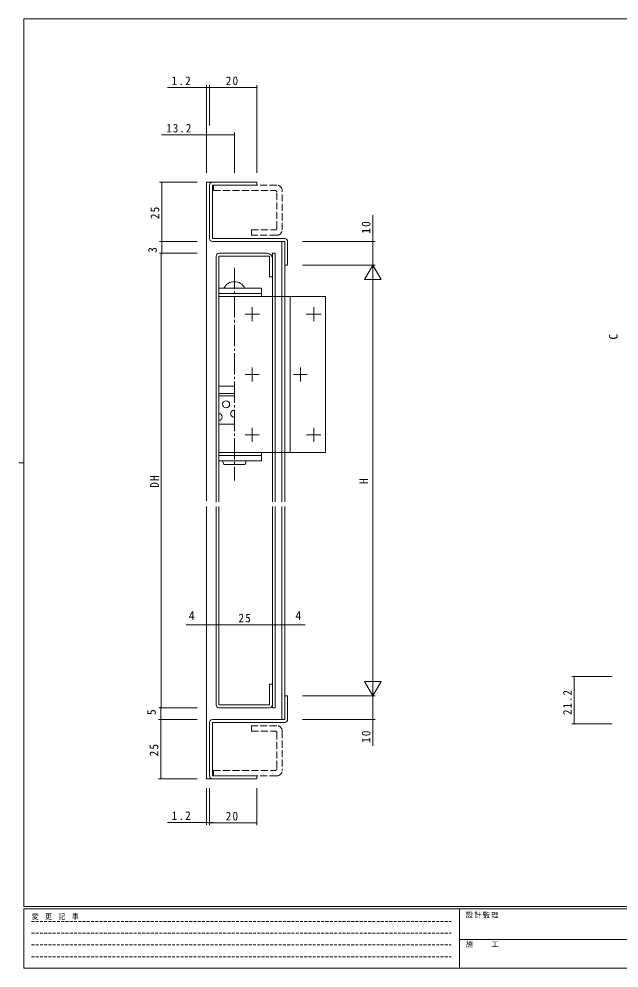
# Model space of a CAD drawing. Units: millimetres on the paper. Extents: x -297 to 270, y -210 to 193.
# Drawn here: x -297 to -43.6, y -210 to 191 of the extents above; entities that cross this region are included whole.
import ezdxf
from ezdxf.enums import TextEntityAlignment as Align

# ---------------------------------------------------------------- set-up
doc = ezdxf.new("R2010")
doc.units = ezdxf.units.MM
for name, pattern in [('CHAIN2', [12, 9, -1, 1, -1]), ('DASHED1', [1.8, 1.2, -0.6]), ('DASHED3', [4, 3, -1])]:
    doc.linetypes.add(name, pattern=pattern)
for name, color, linetype, lineweight in [('0-1_USER1', 7, 'Continuous', 9), ('0-3_YKK_11', 7, 'Continuous', 9), ('0-4_YKK_12', 2, 'Continuous', 9), ('0-5_YSS_K', 4, 'DASHED3', 9), ('0-7_YKK_D', 6, 'Continuous', 9)]:
    doc.layers.add(name, color=color, linetype=linetype, lineweight=lineweight)
doc.styles.add('ＭＳ ゴシック', font='')
doc.styles.get('ＭＳ ゴシック').set_extended_font_data('MS Gothic')

msp = doc.modelspace()

# ---------------------------------------------------------------- linework, layer by layer
at = {"layer": '0-1_USER1'}
for p, q in [((-295, -184), (-295, 191)), ((255, 191), (-295, 191)), ((-297, 3.5), (-295, 3.5)), ((255, -184), (-295, -184)), ((-295, -210), (-295, -185)), ((228, -185), (-295, -185)), ((-111, -185), (-111, -210)), ((-111, -197.999), (-19, -197.999)), ((-295, -210), (228, -210))]:
    msp.add_line(p, q, dxfattribs=at)
at = {"layer": '0-1_USER1', "linetype": 'DASHED1'}
for p, q in [((-291.715, -190.366), (-114.435, -190.366)), ((-291.715, -195.315), (-114.435, -195.315)), ((-291.715, -200.264), (-114.435, -200.264)), ((-291.715, -205.213), (-114.435, -205.213))]:
    msp.add_line(p, q, dxfattribs=at)
at = {"layer": '0-3_YKK_11'}
for p, q in [((-216.544, 120.801), (-216.544, 98.201)), ((-196.544, 122.001), (-215.344, 122.001)), ((-215.344, 120.801), (-196.544, 120.801)), ((-215.344, 98.201), (-215.344, 120.801)), ((-196.544, 120.801), (-196.544, 122.001)), ((-187.044, 98.201), (-215.344, 98.201)), ((-215.344, 97.001), (-184.744, 97.001)), ((-187.044, 98.201), (-214.844, 98.201)), ((-184.744, 98.201), (-187.044, 98.201)), ((-185.944, -13.151), (-185.944, 97.001)), ((-184.744, 97.001), (-184.744, 87.001)), ((-184.744, 96.501), (-184.744, 16.001)), ((-183.544, 87.001), (-183.544, 97.001)), ((-213.744, 90.801), (-213.744, -13.151)), ((-192.244, 92.001), (-212.544, 92.001)), ((-191.144, 90.801), (-212.544, 90.801)), ((-212.544, 90.801), (-212.544, 16.001)), ((-191.144, 82.001), (-191.144, 90.801)), ((-188.744, 92.001), (-189.944, 92.001)), ((-189.944, 92.001), (-189.944, 82.301)), ((-188.744, 82.301), (-188.744, 92.001)), ((-184.744, 87.001), (-183.544, 87.001)), ((-189.944, 82.001), (-191.144, 82.001)), ((-189.944, 82.301), (-189.944, 81.801)), ((-189.944, 81.801), (-189.944, 16.001)), ((-188.744, 81.801), (-188.744, 82.301)), ((-188.744, 16.001), (-188.744, 81.801)), ((-212.544, 16.001), (-212.544, 6.001)), ((-189.944, 16.001), (-189.944, 6.001)), ((-188.744, 6.001), (-188.744, 16.001)), ((-184.744, 16.001), (-184.744, 6.001)), ((-212.544, 6.001), (-212.544, 1.001)), ((-189.944, 6.001), (-189.944, 1.001)), ((-188.744, 1.001), (-188.744, 6.001)), ((-184.744, 6.001), (-184.744, 1.001)), ((-212.544, 1.001), (-212.544, -12.999)), ((-189.944, 1.001), (-189.944, -12.999)), ((-188.744, -12.999), (-188.744, 1.001)), ((-184.744, 1.001), (-184.744, -12.999)), ((-213.744, -98.799), (-213.744, -14.999)), ((-212.544, -98.799), (-212.544, -14.999)), ((-189.944, -89.799), (-189.944, -14.999)), ((-188.744, -14.999), (-188.744, -89.799)), ((-185.944, -14.999), (-185.944, -104.999)), ((-184.744, -104.499), (-184.744, -14.999)), ((-189.944, -89.999), (-191.144, -89.999)), ((-189.944, -90.299), (-189.944, -89.799)), ((-189.944, -99.999), (-189.944, -90.299)), ((-188.744, -89.799), (-188.744, -90.299)), ((-188.744, -90.299), (-188.744, -99.999)), ((-184.744, -94.999), (-183.544, -94.999)), ((-184.744, -104.999), (-184.744, -94.999)), ((-183.544, -94.999), (-183.544, -104.999)), ((-191.144, -99.999), (-212.544, -99.999)), ((-188.744, -99.999), (-189.944, -99.999)), ((-216.544, -128.799), (-216.544, -106.199)), ((-215.344, -104.999), (-184.744, -104.999)), ((-215.344, -106.199), (-215.344, -128.799)), ((-187.044, -106.199), (-215.344, -106.199)), ((-187.044, -106.199), (-187.144, -106.199)), ((-184.744, -106.199), (-187.044, -106.199)), ((-215.344, -128.799), (-196.544, -128.799)), ((-196.544, -129.999), (-215.344, -129.999)), ((-196.544, -128.799), (-196.544, -129.999))]:
    msp.add_line(p, q, dxfattribs=at)
msp.add_lwpolyline([(-191.144, -89.999), (-191.144, -98.799), (-212.544, -98.799)], dxfattribs=at)
for centre, radius, start, end in [((-215.344, 120.801), 1.2, 89.99997, 180.00002), ((-215.344, 98.201), 1.2, 180.00002, 270), ((-184.744, 97.001), 1.2, 0, 89.99997), ((-212.544, 90.801), 1.2, 89.99997, 180.00002), ((-192.244, 89.701), 2.3, 0, 89.99997), ((-212.544, -98.799), 1.2, 180.00002, 270), ((-191.144, -98.799), 1.2, 270, 0), ((-215.344, -106.199), 1.2, 89.99997, 180.00002), ((-184.744, -104.999), 1.2, 270, 0), ((-215.344, -128.799), 1.2, 180.00002, 270)]:
    msp.add_arc(centre, radius, start, end, dxfattribs=at)
at = {"layer": '0-4_YKK_12'}
for p, q in [((-217.744, 122.001), (-215.344, 122.001)), ((-217.744, 122.001), (-217.744, -12.647)), ((-217.744, -129.999), (-217.744, -14.999)), ((-217.744, -129.999), (-215.344, -129.999))]:
    msp.add_line(p, q, dxfattribs=at)
at = {"layer": '0-5_YSS_K'}
for p, q in [((-214.844, 118.501), (-214.844, 120.801)), ((-188.144, 120.801), (-214.844, 120.801)), ((-214.844, 118.501), (-188.744, 118.501)), ((-188.144, 102.501), (-188.144, 117.901)), ((-185.844, 101.901), (-185.844, 118.501)), ((-198.844, 99.601), (-198.844, 101.901)), ((-198.844, 101.901), (-188.744, 101.901)), ((-188.144, 99.601), (-198.844, 99.601)), ((-198.844, -107.599), (-198.844, -109.899)), ((-188.144, -107.599), (-198.844, -107.599)), ((-198.844, -109.899), (-188.744, -109.899)), ((-188.144, -110.499), (-188.144, -125.899)), ((-185.844, -109.899), (-185.844, -126.499)), ((-214.844, -126.499), (-214.844, -128.799)), ((-214.844, -126.499), (-188.744, -126.499)), ((-188.144, -128.799), (-214.844, -128.799))]:
    msp.add_line(p, q, dxfattribs=at)
at = {"layer": '0-5_YSS_K', "linetype": 'CHAIN2'}
for p, q in [((-206.044, 85.82), (-206.044, -4.041)), ((-198.544, 69.301), (-198.544, 63.301)), ((-172.544, 69.301), (-172.544, 63.301)), ((-201.544, 66.301), (-195.48, 66.301)), ((-175.678, 66.301), (-169.391, 66.301)), ((-201.544, 40.801), (-195.544, 40.801)), ((-198.544, 43.801), (-198.544, 37.801)), ((-181.021, 40.801), (-175.363, 40.801)), ((-178.044, 43.801), (-178.044, 37.801)), ((-198.544, 18.301), (-198.544, 12.301)), ((-172.544, 12.301), (-172.544, 18.301)), ((-201.544, 15.301), (-195.584, 15.301)), ((-175.544, 15.301), (-169.496, 15.301))]:
    msp.add_line(p, q, dxfattribs=at)
at = {"layer": '0-5_YSS_K', "linetype": 'Continuous'}
for p, q in [((-194.544, 77.301), (-212.544, 77.301)), ((-194.544, 73.801), (-194.544, 77.301)), ((-212.544, 75.001), (-194.544, 75.001)), ((-212.544, 73.801), (-167.544, 73.801)), ((-182.544, 73.801), (-182.544, 7.801)), ((-167.544, 73.801), (-167.544, 7.801)), ((-212.544, 35.801), (-206.044, 35.801)), ((-212.544, 32.801), (-206.044, 32.801)), ((-212.544, 31.801), (-206.044, 31.801)), ((-212.544, 19.801), (-206.044, 19.801)), ((-167.544, 7.801), (-212.544, 7.801)), ((-212.544, 6.601), (-194.544, 6.601)), ((-194.544, 4.301), (-212.544, 4.301)), ((-210.544, 2.801), (-211.044, 4.301)), ((-201.544, 2.801), (-201.044, 4.301)), ((-194.544, 7.801), (-194.544, 4.301)), ((-210.544, 2.801), (-201.544, 2.801))]:
    msp.add_line(p, q, dxfattribs=at)
msp.add_circle((-209.534, 28.188), 1.5, dxfattribs=at)
at = {"layer": '0-5_YSS_K'}
for centre, radius, start, end in [((-188.144, 118.501), 2.3, 0, 90), ((-188.744, 117.901), 0.6, 0, 90), ((-188.744, 102.501), 0.6, 270, 0), ((-188.144, 101.901), 2.3, 270, 0), ((-188.144, -109.899), 2.3, 0, 90), ((-188.744, -110.499), 0.6, 0, 90), ((-188.744, -125.899), 0.6, 270, 0), ((-188.144, -126.499), 2.3, 270, 0)]:
    msp.add_arc(centre, radius, start, end, dxfattribs=at)
at = {"layer": '0-5_YSS_K', "linetype": 'Continuous'}
for centre, radius, start, end in [((-206.044, 75.001), 5, 27.3871, 152.61288), ((-212.657, 22.857), 1.5, 274.32692, 85.67307), ((-206.107, 24.227), 1.5, 87.56454, 272.43544)]:
    msp.add_arc(centre, radius, start, end, dxfattribs=at)
at = {"layer": '0-7_YKK_D'}
for p, q in [((-217.744, 162.001), (-234.344, 162.001)), ((-217.744, 126.001), (-217.744, 163.001)), ((-216.544, 162.001), (-217.744, 162.001)), ((-216.544, 145.936), (-216.544, 163.001)), ((-216.544, 145.936), (-216.544, 163.001)), ((-216.544, 162.001), (-214.844, 162.001)), ((-216.544, 162.001), (-196.544, 162.001)), ((-196.544, 126.001), (-196.544, 163.001)), ((-217.744, 142.001), (-236.864, 142.001)), ((-206.044, 142.001), (-217.744, 142.001)), ((-206.044, 126.001), (-206.044, 143.001)), ((-221.744, 122.001), (-237.704, 122.001)), ((-236.704, 122.001), (-236.704, 97.001)), ((-221.744, 97.001), (-237.704, 97.001)), ((-236.728, 92.001), (-236.728, 97.001)), ((-177.244, 97.001), (-146.544, 97.001)), ((-221.744, 92.001), (-237.728, 92.001)), ((-236.936, -99.999), (-236.936, 92.001)), ((-177.244, 87.001), (-146.544, 87.001)), ((-177.244, 87.001), (-146.544, 87.001)), ((-147.544, 87.001), (-151.044, 80.939)), ((-147.544, 87.001), (-147.544, 74.877)), ((-147.544, 87.001), (-144.044, 80.939)), ((-151.044, 80.939), (-144.044, 80.939)), ((-147.544, 80.001), (-147.544, -87.999)), ((-213.744, -64.999), (-188.744, -64.999)), ((-147.544, -94.999), (-147.544, -82.874)), ((-46.508, -86.827), (-63.508, -86.827)), ((-62.508, -86.827), (-62.508, -106.827)), ((-147.544, -94.999), (-151.044, -88.936)), ((-144.044, -88.936), (-151.044, -88.936)), ((-147.544, -94.999), (-144.044, -88.936)), ((-177.244, -94.999), (-146.544, -94.999)), ((-166.544, -94.999), (-146.544, -94.999)), ((-147.544, -94.999), (-147.544, -104.999)), ((-221.744, -99.999), (-237.936, -99.999)), ((-237.133, -99.999), (-237.133, -104.999)), ((-221.744, -104.999), (-238.133, -104.999)), ((-237.133, -129.999), (-237.133, -104.999)), ((-177.244, -104.999), (-146.544, -104.999)), ((-147.544, -104.999), (-147.544, -116.119)), ((-46.508, -106.827), (-63.508, -106.827)), ((-221.744, -129.999), (-238.133, -129.999)), ((-217.744, -133.999), (-217.744, -149.496)), ((-216.544, -133.999), (-216.544, -149.695)), ((-196.544, -133.999), (-196.544, -149.695)), ((-217.744, -148.496), (-234.344, -148.496)), ((-216.544, -148.496), (-217.744, -148.496)), ((-216.544, -148.496), (-214.844, -148.496)), ((-196.544, -148.695), (-216.544, -148.695))]:
    msp.add_line(p, q, dxfattribs=at)
for points in [[(-147.544, 87.001), (-147.544, 97.001), (-147.544, 108.121)], [(-213.744, -64.999), (-217.744, -64.999), (-226.344, -64.999)], [(-188.744, -64.999), (-184.744, -64.999), (-176.144, -64.999)]]:
    msp.add_lwpolyline(points, dxfattribs=at)
for centre, start, end in [((-217.744, 162.001), 0, 180), ((-217.744, 162.001), 180, 0), ((-216.544, 162.001), 0, 180), ((-216.544, 162.001), 0, 180), ((-216.544, 162.001), 180, 0), ((-216.544, 162.001), 180, 0), ((-196.544, 162.001), 0, 180), ((-196.544, 162.001), 180, 0), ((-217.744, 142.001), 0, 180), ((-217.744, 142.001), 180, 0), ((-206.044, 142.001), 0, 180), ((-206.044, 142.001), 180, 0), ((-236.704, 122.001), 90, 270), ((-236.704, 122.001), 270, 90), ((-236.728, 97.001), 90, 270), ((-236.704, 97.001), 90, 270), ((-236.728, 97.001), 270, 90), ((-236.704, 97.001), 270, 90), ((-147.544, 97.001), 90, 270), ((-147.544, 97.001), 270, 90), ((-236.936, 92.001), 90, 270), ((-236.936, 92.001), 270, 90), ((-236.728, 92.001), 90, 270), ((-236.728, 92.001), 270, 90), ((-217.744, -64.999), 0, 180), ((-217.744, -64.999), 180, 0), ((-213.744, -64.999), 0, 180), ((-213.744, -64.999), 0, 180), ((-213.744, -64.999), 180, 0), ((-213.744, -64.999), 180, 0), ((-188.744, -64.999), 0, 180), ((-188.744, -64.999), 0, 180), ((-188.744, -64.999), 180, 0), ((-188.744, -64.999), 180, 0), ((-184.744, -64.999), 0, 180), ((-184.744, -64.999), 180, 0), ((-62.508, -86.827), 90, 270), ((-62.508, -86.827), 270, 90), ((-237.133, -99.999), 90, 270), ((-237.133, -99.999), 270, 90), ((-236.936, -99.999), 90, 270), ((-236.936, -99.999), 270, 90), ((-237.133, -104.999), 90, 270), ((-237.133, -104.999), 90, 270), ((-237.133, -104.999), 270, 90), ((-237.133, -104.999), 270, 90), ((-147.544, -104.999), 90, 270), ((-147.544, -104.999), 270, 90), ((-62.508, -106.827), 90, 270), ((-62.508, -106.827), 270, 90), ((-237.133, -129.999), 90, 270), ((-237.133, -129.999), 270, 90), ((-217.744, -148.496), 0, 180), ((-217.744, -148.496), 180, 0), ((-216.544, -148.496), 0, 180), ((-216.544, -148.496), 180, 0), ((-216.544, -148.695), 0, 180), ((-216.544, -148.695), 180, 0), ((-196.544, -148.695), 0, 180), ((-196.544, -148.695), 180, 0)]:
    msp.add_arc(centre, 0.106, start, end, dxfattribs=at)

# ---------------------------------------------------------------- texts
at = {"layer": '0-1_USER1', "char_height": 2.199, "attachment_point": 7, "style": 'ＭＳ ゴシック'}
for s, insert in [('\\T1.22;\\W0.95;変\\~更\\~記\\~事', (-291.633, -189.605)), ('\\T1.17;設計監理', (-108.308, -188.952)), ('\\T1.17;施\u3000\u3000工', (-108.308, -201.324))]:
    msp.add_mtext(s, dxfattribs=dict(at, insert=insert))
at = {"layer": '0-7_YKK_D', "color": 3, "style": 'ＭＳ ゴシック'}
for s, p in [('3', (-237.728, 92.141)), ('C', (-43.074, 55.537)), ('H', (-148.544, -5.546)), ('5', (-238.133, -103.159))]:
    msp.add_text(s, height=3.666, rotation=90, dxfattribs=at).set_placement(p, align=Align.BOTTOM_LEFT)
for p in [(-225.291, -63.999), (-180.291, -63.999)]:
    msp.add_text('4', height=3.666, dxfattribs=at).set_placement(p, align=Align.BOTTOM_LEFT)
at = {"layer": '0-7_YKK_D', "color": 3, "char_height": 3.666, "attachment_point": 7, "style": 'ＭＳ ゴシック'}
for s, insert in [('\\T1.21;\\W0.95;1.2', (-232.556, 163.001)), ('\\T1.21;\\W0.95;20', (-209.687, 163.001)), ('\\T1.22;\\W0.9;13.2', (-234.715, 143.001)), ('\\T1.21;\\W0.95;25', (-204.326, -63.999)), ('\\T1.21;\\W0.95;1.2', (-232.556, -147.496)), ('\\T1.21;\\W0.95;20', (-209.687, -147.695))]:
    msp.add_mtext(s, dxfattribs=dict(at, insert=insert))
at = {"layer": '0-7_YKK_D', "color": 3, "char_height": 3.666, "attachment_point": 7, "rotation": 90, "style": 'ＭＳ ゴシック'}
for s, insert in [('\\T1.21;\\W0.95;25', (-237.704, 106.419)), ('\\T1.21;\\W0.95;10', (-148.544, 100.3)), ('\\T1.21;\\W0.95;DH', (-237.936, -7.105)), ('\\T1.22;\\W0.9;21.2', (-63.508, -103.04)), ('\\T1.21;\\W0.95;10', (-148.544, -114.9)), ('\\T1.21;\\W0.95;25', (-238.133, -120.581))]:
    msp.add_mtext(s, dxfattribs=dict(at, insert=insert))

doc.saveas('drawing.dxf')
